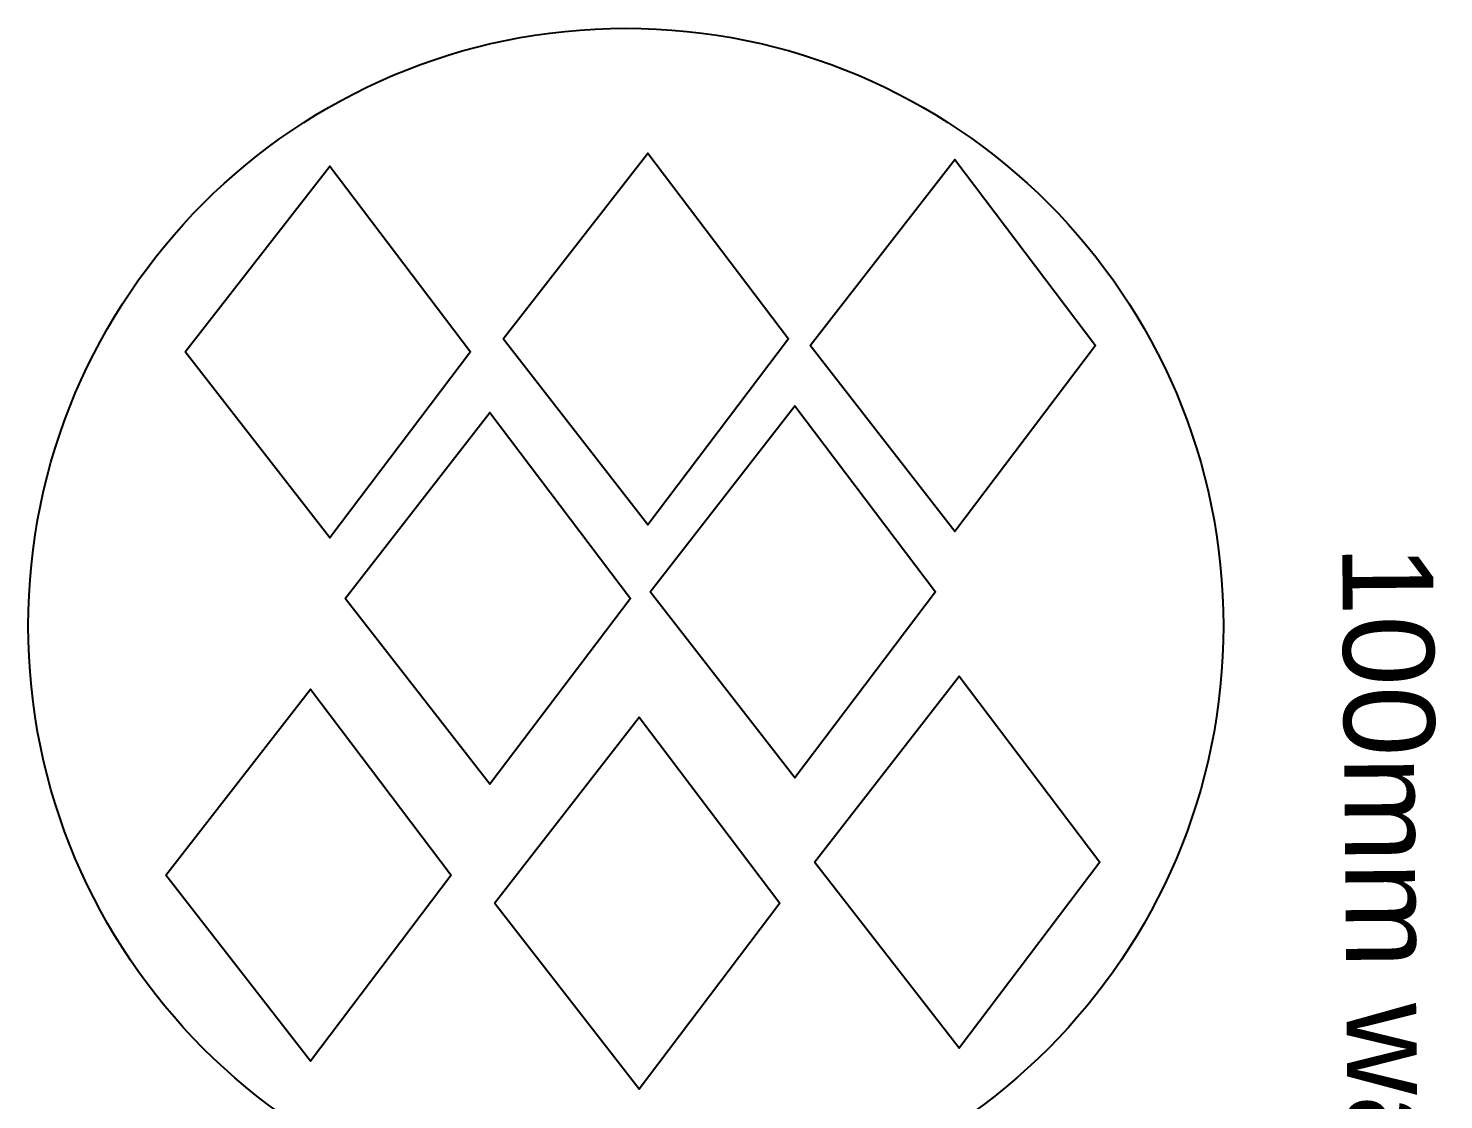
# Model space of a CAD drawing. Header units: millimetres. Extents: x 24 to 345, y 12 to 201.
# Drawn here: x 134.9 to 253.3, y 110.9 to 200.6 of the extents above; entities that cross this region are included whole.
import ezdxf

# ---------------------------------------------------------------- set-up
doc = ezdxf.new("R2010")
doc.units = ezdxf.units.MM
doc.header["$MEASUREMENT"] = 0
doc.styles.add('micro', font='arial.ttf')

msp = doc.modelspace()

# ---------------------------------------------------------------- linework, layer by layer
for points in [[(174.60156, 174.57551), (186.70456, 190.13186), (198.47136, 174.57551), (186.70456, 159.01916)], [(200.29707, 174.03287), (212.40006, 189.58922), (224.16686, 174.03287), (212.40006, 158.47652)], [(148.00128, 173.49023), (160.10428, 189.04658), (171.87108, 173.49023), (160.10428, 157.93389)], [(161.3919, 152.87), (173.4949, 168.42635), (185.2617, 152.87), (173.4949, 137.31365)], [(186.90645, 153.41264), (199.00945, 168.96899), (210.77625, 153.41264), (199.00945, 137.85629)], [(200.65897, 130.80274), (212.76197, 146.35909), (224.52877, 130.80274), (212.76197, 115.24639)], [(146.3727, 129.71746), (158.47569, 145.27381), (170.24249, 129.71746), (158.47569, 114.16111)], [(173.87774, 127.36603), (185.98074, 142.92238), (197.74754, 127.36603), (185.98074, 111.80968)]]:
    msp.add_lwpolyline(points, close=True)
msp.add_circle((184.86612, 150.56873), 50)

# ---------------------------------------------------------------- texts
at = {"style": 'micro'}
msp.add_text('100mm wafer', height=7.6016216, rotation=270.5198153, dxfattribs=at).set_placement((244.81216, 157.3204))

doc.saveas('drawing.dxf')
